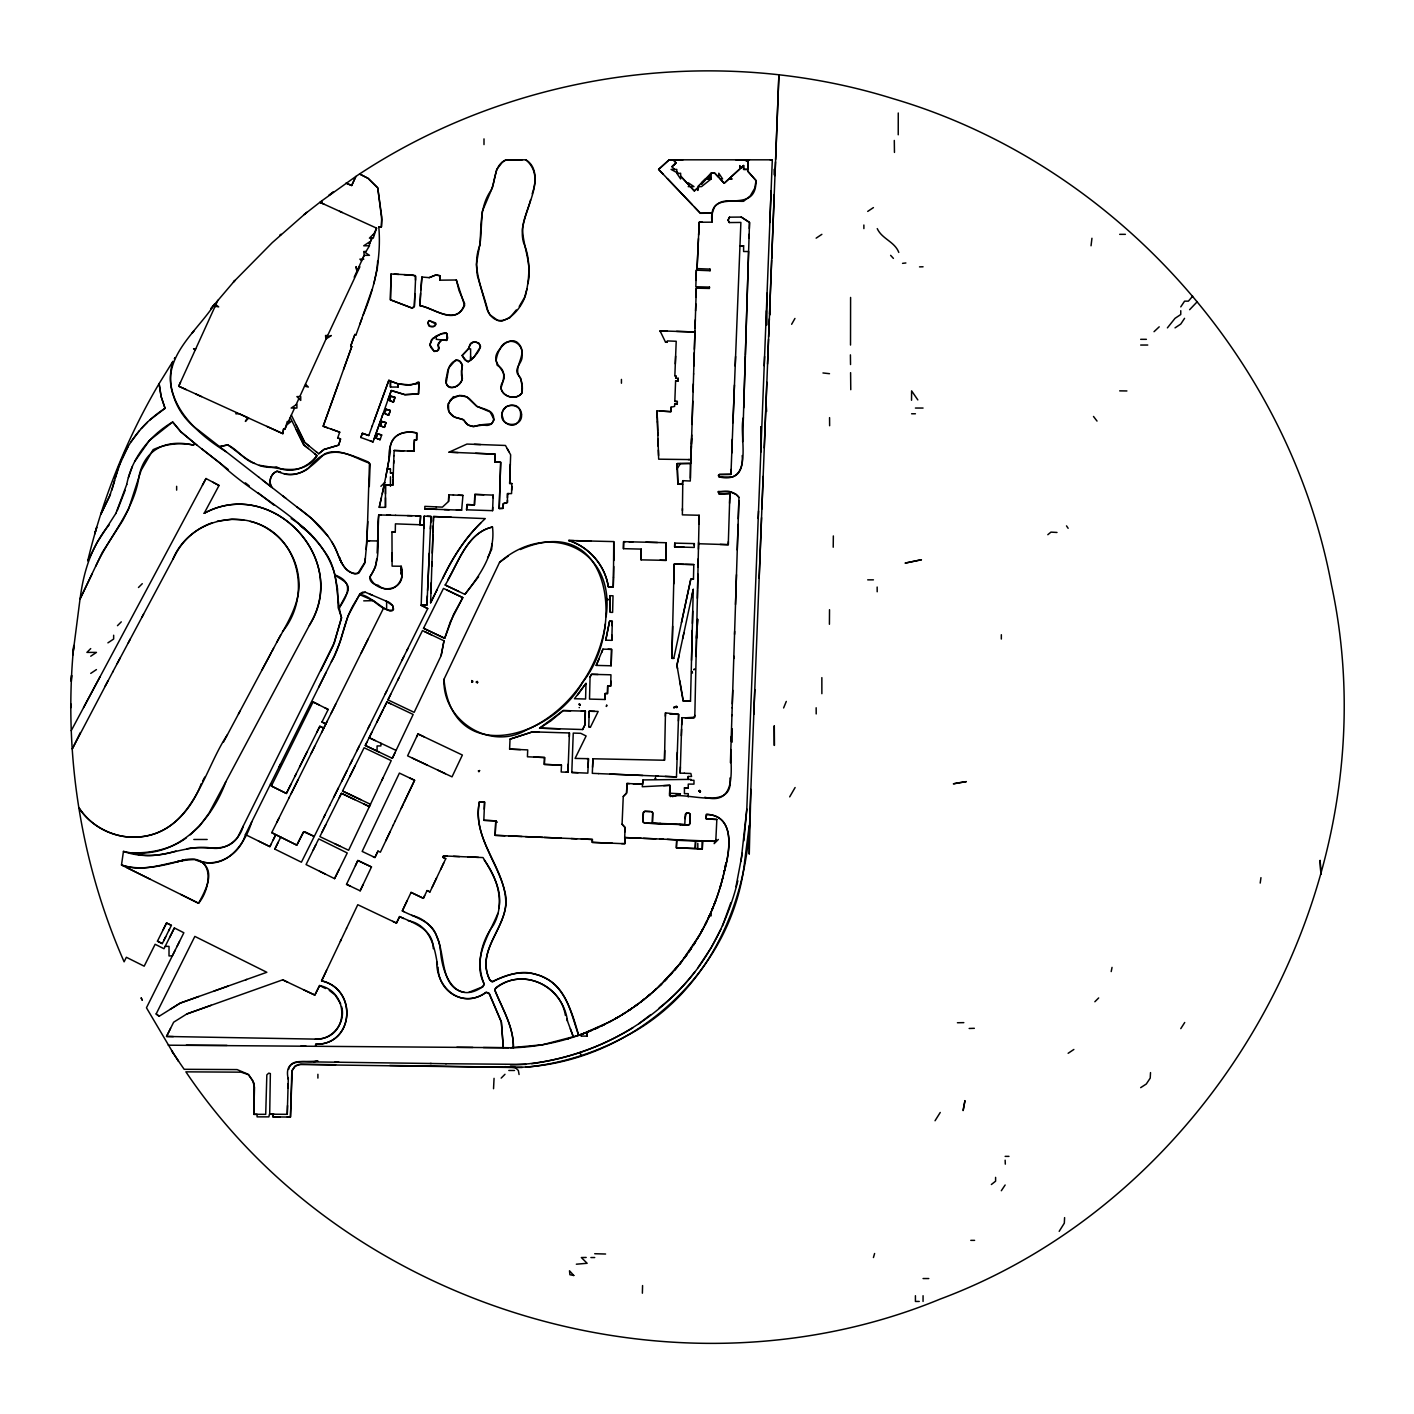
<?xml version="1.0" encoding="UTF-8"?>
<svg xmlns="http://www.w3.org/2000/svg" width="1414" height="1414" viewBox="0 0 1414 1414"><rect width="100%" height="100%" fill="white"/><g stroke="black" fill="none" stroke-linecap="round" stroke-linejoin="round"><path stroke-width="1.5" d="M377.078 751.081L377.078 745.938L380.896 745.938L380.896 743.234M384.661 482.669L379.235 507.343L385.474 507.343L385.474 485.055L392.862 485.143L393.074 479.293M372.076 426.409L388.868 380.26L390.458 381.091L390.441 387.047L398.076 387.047L398.076 383.919L388.815 380.348L383.088 396.15M453.328 494.988L462.944 495.413L461.653 510.154L424.836 508.952L424.836 506.371L436.29 506.866M470.615 356.505L470.615 360.093L468.193 361.754L464.64 359.722L462.095 355.462L468.458 348.834L470.809 343.425M587.075 1036.109L587.075 1032.202L587.075 1036.109L581.348 1036.109L581.348 1034.394L609.434 1021.933M608.002 599.748L606.535 598.511L607.702 599.748M688.247 776.48L688.247 779.414L688.247 776.48L691.57 776.48L690.863 773.493L684.199 773.264M821.87 693.691L821.852 677.624M390.441 387.047L390.458 381.161L397.864 383.848L406.596 385.032L417.307 383.795L417.395 382.257L418.951 382.328L418.509 393.905L404.952 394.683L391.36 390.405L387.843 400.303M699.665 790.479C699.029 790.532 700.23 793.289 700.46 791.292M698.64 234.936L699.241 222.245L711.949 222.175C707.424 182.706 756.472 219.082 755.995 180.497L747.935 171.43L747.935 159.817L749.42 159.817M1001.324 639.04L1001.342 634.727M675.892 706.523L676.74 707.672L676.192 706.417M401.169 570.302L401.169 568.198C408.045 592.095 376.407 595.276 369.991 577.106L375.435 566.961L376.725 558.777M685.224 717.817L694.787 717.234L697.562 589.638M898.226 134.79L898.261 112.996M214.804 307.015L214.822 303.851L218.675 306.891L215.158 306.219L178.712 386.216L186.206 389.628M645.845 542.216L665.959 542.729L666.188 560.368L641.09 559.856L641.249 549.109L623.433 548.667L623.609 541.668L625.253 541.703M691.605 438.587L690.81 463.421L677.165 463.598L677.836 484.242L682.75 484.295M691.853 672.057C692.1 671.562 692.206 671.756 691.906 672.463M829.417 624.281L829.523 609.699M911.535 400.268L911.606 390.865L917.827 399.915M367.887 728.758L427.735 608.586L421.178 605.28L424.023 524.894L395.425 523.852L395.284 531.858L391.961 532L392.102 566.148L401.187 566.236C406.331 580.889 391.961 596.991 377.998 585.166C372.589 584.724 366.809 579.068 371.67 574.119C382.363 556.674 375.806 534.209 378.74 514.943L390.671 515.226M511.797 486.31L511.568 493.592L507.502 493.61L507.396 502.5L503.243 503.578L503.048 508.386L499.213 508.545L500.697 462.272L494.759 461.954L495.059 454.106L449.033 452.18L466.938 444.067L505.47 445.463L510.648 454.831L509.659 483.464L511.868 483.553L511.674 490.128M579.581 704.967L579.051 703.978M607.949 599.607L606.924 598.758M641.09 559.856L641.231 549.109M728.369 541.65L728.334 544.69L720.133 544.425M850.592 297.435L850.521 345.051M472.488 680.806C470.915 682.485 473.937 682.909 471.693 680.523M507.432 500.203L507.396 502.5L503.419 503.667L502.977 508.351L499.195 508.492L500.697 462.343L494.794 461.954L495.094 454.088L475.599 453.293M579.404 707.583L579.139 707.583M833.217 547.236L833.341 535.941M691.711 434.982L690.279 481.025L682.803 480.672L682.361 514.855L699.17 515.262L697.579 588.701M682.414 510.613L682.432 508.58M70.753 706.753L70.788 703.907L70.735 707.813M401.187 566.236L401.081 574.208L401.152 572.069M507.449 497.763L507.52 493.61L508.81 493.592M607.773 599.342L606.253 598.811L607.932 599.483M439.825 280.184L439.895 275.712L435.865 274.952L429.202 277.639L421.902 277.038L419.887 305.636C434.098 307.669 454.689 326.758 464.64 305.53L456.351 279.99L439.825 280.184L439.895 275.712L435.848 274.988L429.167 277.657M606.482 706.47L606.836 705.445M674.125 707.513L674.284 706.982M423.9 528.429L424.094 518.797M592.572 767.236L592.926 758.77L664.492 760.237L664.704 750.481M665.393 716.226L665.464 712.886L678.614 714.353L678.402 720.981M664.492 760.237L665.464 712.886M696.66 631.263L696.112 656.467M698.445 549.233L698.604 542.128M698.993 524.311L699.17 515.262M610.795 680.965L610.689 686.108L607.684 686.02L607.49 693.567L605.157 693.532L605.015 699.488L589.514 699.099L590.062 676.899L591.547 674.319L610.954 674.796L610.671 686.09L607.684 686.02L607.49 693.567L605.157 693.514L605.015 699.488M623.45 548.667L623.627 541.668L657.51 542.499M682.803 480.672L682.078 484.313L677.872 484.101L677.165 463.598L690.315 463.438L690.368 478.179M685.383 564.345L693.797 564.575L693.461 579.21L690.81 579.139L673.789 658.358L671.88 658.341L672.657 626.278M694.628 669.547C693.974 669.069 695.211 668.345 693.691 669.812M697.385 598.316L697.897 574.119M698.056 567.138L698.233 558.795M398.642 274.404L391.042 274.016L390.423 299.803L411.704 307.987L414.337 306.538L415.681 276.349L412.835 275.023L394.188 274.139M589.019 717.198L589.161 711.224L594.711 711.348M612.191 625.677L612.297 621.312L609.522 621.241L605.775 640.188L611.82 640.348L611.944 635.222M613.747 566.519L613.252 586.881L608.303 586.757C605.192 565.476 589.143 546.953 568.675 540.484L573.713 540.608M613.906 560.527L613.729 541.597L568.675 540.484C589.161 546.935 605.139 565.494 608.303 586.757L613.252 586.881L613.482 577.195M665.994 542.729L666.188 560.386L659.896 560.244M673.718 583.947L674.213 564.08L693.797 564.575M691.517 660.356L692.736 611.113M694.274 545.451L694.327 543.595L674.761 543.117L674.637 546.918L684.058 547.165M700.089 792.176C699.17 789.454 699.029 792.971 700.496 791.398M698.94 791.151C700.831 790.779 698.799 792.582 699.577 790.373M391.042 273.998L390.423 299.803L412.535 308.199L414.355 306.502L414.885 293.617M585.979 683.386L585.59 699.011L574.473 698.728L585.979 683.386L577.637 694.91M588.79 726.619L589.178 711.224L598.175 711.436L590.363 727.326L588.79 726.619L590.363 727.326M611.166 665.782L611.608 649.344L602.93 649.15L596.195 665.411L611.166 665.782L611.59 649.38L608.02 649.273M611.82 640.348L612.297 621.312L609.575 621.241L605.722 640.188M613.482 577.212L613.729 541.597M674.001 572.794L674.213 564.115L684.182 564.327M674.001 572.529L671.88 658.341L673.789 658.358M674.743 543.117L674.637 546.935L694.221 547.43L694.327 543.595M679.144 655.053L676.935 665.287L683.121 701.044L690.492 701.22L692.259 630.344M692.418 623.45L693.267 589.355L691.658 596.849M610.282 612.333L609.77 595.701L613.022 595.789L612.616 612.403L610.282 612.333L609.77 595.701M642.38 1293.209L642.575 1285.556M363.292 314.809C374.957 286.883 381.409 257.348 378.793 226.788L381.444 226.859L381.692 216.607L377.768 188.009L368.082 178.341L359.58 173.957C514.767 71.937 715.502 43.251 892.853 98.609C1114.091 163.635 1289.391 358.573 1331.511 585.166C1394.08 876.821 1219.61 1194.724 940.239 1299.059C675.698 1408.132 345.9 1309.647 185.888 1071.847L241.069 1072.166L248.793 1074.764L254.131 1083.318L253.778 1114.373L257.048 1114.32L257.083 1116.866L268.872 1116.866L269.455 1114.197L287.254 1114.32L287.519 1105.536M288.014 1088.267L288.156 1083.743M287.254 1114.32L288.315 1078.157M430.687 522.915L430.987 516.446L424.165 516.163L423.917 524.877L420.046 524.735L420.612 515.933L415.663 515.81M698.109 246.16L697.067 268.589L709.969 269.12L710.058 270.728L696.342 270.162L695.829 286.742L709.475 287.113L709.298 288.438L696.307 288.173L696.024 297.382M693.62 374.038L694.274 352.634M694.84 715.396L693.903 718.118L681.919 717.693L681.689 724.905M732.293 703.889L732.752 690.315M746.857 307.085L745.355 355.126M288.279 1079.289C282.959 1056.877 304.929 1062.886 317.903 1060.924L313.501 1061.896M657.74 430.687L657.086 410.855L670.855 411.668L671.031 407.214L674.602 406.401L674.708 403.98L677.253 404.086L677.359 401.47L674.814 401.382L675.609 380.843L678.154 380.932L678.26 378.333L675.715 378.245L675.786 375.771L674.849 375.788L676.21 341.269L667.302 340.915L667.249 342.294L665.552 342.223L660.038 330.876L667.054 331.088M684.411 773.264L680.187 773.122L681.919 717.693M681.354 735.74L681.566 729.182M696.024 280.414L696.342 270.162M691.181 451.95L691.358 446.223M691.428 444.102L693.638 373.862M693.885 365.979L694.963 331.212M695.6 310.833L696.307 288.173M692.772 401.134L692.047 424.447M695.158 324.849L694.38 349.311M695.175 324.372L695.812 303.904M729.571 503.278L729.748 497.94M730.419 762.694L731.957 714.936M731.109 741.024L731.268 736.394M731.922 715.661L732.187 707.742M734.555 634.373L734.644 631.404M735.51 604.52L736.482 574.65M729.765 497.569L729.889 493.539L719.461 493.999L718.135 491.878L729.324 491.471L736.022 494.405L738.974 497.41L737.843 532.124M745.319 356.151L743.693 407.921M746.892 306.166L749.526 222.44L741.272 217.067L729.5 217.173L728.069 219.983L729.306 222.564L740.883 222.44L731.126 469.483L730.914 474.344L719.143 474.503L718.436 475.564L718.966 476.925L732.187 477.031C741.484 474.203 742.827 463.845 742.191 455.555M436.06 506.866L442.423 507.131L448.574 501.422L448.68 497.887M680.187 773.122L680.381 766.918M693.072 391.696L693.32 383.954M695.052 328.402L695.317 319.758M737.26 549.993L738.09 524.47L732.169 707.937M738.267 518.832L738.868 500.68M749.332 228.591L749.526 222.44L741.254 217.067M742.633 441.734L748.607 251.515L743.605 251.515L743.605 245.789L739.964 245.789L743.605 245.789M749.031 237.941L749.155 234.211M743.393 417.66C738.32 434.84 755.2 484.914 719.426 476.995L718.489 475.175L719.567 474.468L730.914 474.344L731.126 469.483M764.249 447.92L766.83 382.222M430.934 593.102L432.914 534.792M432.984 532.689L433.214 525.902M435.335 593.367L430.616 602.788L431.288 582.603M431.853 566.148L431.995 561.835M432.295 553.139L433.55 516.534L485.267 518.602C467.168 535.411 453.028 556.109 442.741 578.485M492.479 527.033C495.801 552.962 480.035 574.968 464.87 594.357L445.18 585.007C457.765 564.928 466.125 532.919 492.479 527.033C468.158 532.459 459.197 560.492 447.796 579.74M714.989 841.365L624.705 837.548L625.076 827.331L622.072 824.238L623.256 796.506L626.579 792.989L626.985 783.497L642.557 784.151L643.017 779.927L691.075 779.379L690.792 780.298L693.974 780.298L693.974 784.116L688.247 784.116L688.247 787.934L684.429 787.934L684.429 793.661L688.247 793.661L688.247 796.93M665.181 776.41L676.475 776.887L678.632 714.335L669.865 714.123M729.924 778.018C734.308 812.343 685.967 791.08 670.395 796.559L669.9 785.318L642.274 786.732L643.034 779.927M730.844 749.579L730.738 752.354C731.144 771.567 735.952 805.733 704.808 797.266M733.778 658.588L733.848 656.167M774.996 175.619L778.902 74.96L775.614 159.482M377.626 261.077L377.361 268.253L373.879 283.79M433.373 521.306L433.55 516.534L451.278 517.241M471.728 682.078L472.417 680.876M477.084 681.46C477.031 682.326 477.967 683.775 477.19 681.46M493.097 497.799L493.186 495.112L474.839 494.423L474.662 499.036M474.644 499.619L474.45 504.851L466.956 504.568L466.567 509.818L492.585 510.666L493.186 495.112M491.878 544.001L491.701 549.251L487.6 557.823M569.312 736.659L569.435 732.965L532.601 731.833L510.03 739.115M675.715 378.245L675.804 375.824L674.849 375.788M677.076 759.318L677.324 752.336M382.293 493.839L387.33 469.13L390.441 469.13L390.441 472.948L393.304 472.948L392.862 485.143L385.474 485.055L385.474 493.928M393.658 463.385L393.958 455.573M393.145 477.172L393.764 460.664M393.94 455.785L394.135 450.483L403.803 450.872M510.313 464.199L509.659 483.464L511.886 483.535M569.435 732.965L567.986 772.238L566.024 772.185M571.804 772.468L573.253 733.088L580.765 733.318L586.121 735.987L575.091 758.417L588.454 758.682L587.835 773.14L571.804 772.468L578.079 772.733M731.78 453.01L732.293 439.259M761.545 517.648L759.159 578.291M763.136 476.412L761.881 508.969M369.284 486.575L370.132 464.146L368.188 461.918C342.736 451.384 326.758 444.544 308.34 468.405C299.344 475.298 286.954 476.182 277.073 471.233C270.869 473.549 268.2 481.432 271.559 487.105L262.668 480.194M448.538 501.44L448.804 494.812L453.487 495.006M568.304 763.984L567.968 772.256L561.181 772.009L561.464 765.133L544.302 764.391L544.584 757.515L527.44 756.79L527.705 749.897L509.606 749.137L510.03 739.168L532.601 731.833L538.822 732.01M606.093 616.751C616.044 548.703 548.738 519.221 499.566 562.33L443.996 679.268C451.844 768.633 552.291 737.684 582.798 682.008C625.677 629 611.643 509.959 520.264 549.533M624.917 831.856L625.094 827.738L622.072 824.221M671.031 407.214L670.855 411.668L659.578 410.997M675.309 363.875L675.627 356.169M678.26 378.333L678.154 380.932L675.609 380.843M735.192 366.049L735.58 356.505M764.232 365.802L764.585 356.505M771.107 190.678L769.852 222.458M770.135 159.817L772.309 159.817L746.786 809.48L741.007 861.409M766.388 310.797L766.565 325.22L767.077 293.105M768.544 339.325L749.986 811.671C749.155 901.354 708.078 993.759 625.571 1036.391C594.463 1053.342 561.146 1063.593 525.849 1067.27M768.65 336.656L769.357 318.839M769.552 313.89L771.655 260.176M774.236 194.531L767.537 364.034M775.508 161.868L771.708 258.797M367.799 521.536L366.173 549.445M424.094 518.903L424.2 516.163M448.698 497.622L448.804 494.794M588.083 767.272L588.454 758.682L587.075 758.664M660.78 823.461L652.384 823.107L652.791 812.838L651.536 811.618L644.819 811.336L643.282 812.679L642.893 821.834L644.696 823.107M732.947 422.715L734.449 385.015M758.222 518.443L758.523 511.055M492.585 510.666L492.726 507.308M497.286 822.241L495.784 820.862L483.818 820.314L484.578 802.127L479.381 801.879C472.612 836.699 499.372 863.247 505.558 894.921C510.719 925.693 474.344 948.794 489.845 979.973L491.772 981.652C505.47 976.102 520.529 969.032 535.818 974.423C563.479 980.963 571.91 1011.646 578.644 1035.313L542.587 1044.752L510.525 1047.739M483.818 820.314L495.784 820.862L495.183 835.338L504.992 835.762M592.926 758.77L592.307 773.334L598.635 773.599M652.384 823.107L652.649 812.767A1.98 1.98 0 0 0 652.367 812.29L651.182 811.601M716.014 839.545L714.158 843.628L718.347 839.456M698.834 936.351C710.164 916.997 718.4 895.928 723.703 874.152C728.935 854.427 737.472 815.224 706.152 814.446L706.081 818.9L716.845 819.466L715.767 841.365L702.935 840.87L702.298 848.877L697.862 848.754L695.494 848.453L695.829 841.118L701.998 840.694L702.298 848.895L676.369 847.834L676.74 839.951L667.32 839.333M753.768 714.37L754.793 689.608M484.295 809.197L484.595 802.091L479.434 801.879C471.357 839.898 505.876 867.524 505.823 903.581C504.321 930.218 475.935 951.816 489.792 979.937L492.585 981.899C508.386 972.708 528.341 968.926 545.079 977.993C567.297 988.58 571.15 1014.704 578.697 1035.419C609.646 1024.355 638.315 1006.856 661.77 983.791L658.641 986.778M711.949 222.175L712.338 213.196L714.176 207.487C720.857 197.642 733.725 201.725 743.552 201.301L750.268 195.892L754.723 188.256L756.066 180.585L747.918 171.359M427.594 590.433L429.29 553.157M430.422 529.013L430.563 525.672M698.463 238.577L697.067 268.589M427.346 595.895L426.922 605.068L421.178 605.28L427.735 608.586M495.784 820.845L495.112 835.338L542.605 837.353M676.634 706.54L676.705 706.346M698.127 245.859L699.241 222.245L702.387 222.21M685.048 818.6L686.179 813.368A1.856 1.856 0 0 1 686.727 813.156L689.131 813.315A1.909 1.909 0 0 1 690.226 814.535L689.873 823.584A2.033 2.033 0 0 1 689.625 824.097L688.812 824.769M750.887 789.383L749.261 854.144L749.208 825.564L744.754 860.472C732.859 976.402 623.821 1069.55 508.033 1067.411L298.478 1064.495L295.791 1065.696L292.238 1070.133L290.436 1116.866L287.289 1116.866M493.539 1088.709L494.052 1078.352M1064.601 1217.613L1064.318 1223.181L1059.174 1231.347M1150.519 1072.59L1150.218 1078.104L1146.294 1084.008L1140.674 1087.649M699.082 791.151C699.718 790.603 700.46 792.388 698.905 790.744M607.083 599.518L606.588 598.564L606.518 599.518M655.124 779.008L655.389 778.672M696.519 638.562L697.703 619.155L696.536 637.361M420.046 524.735L420.612 515.933L395.407 515.332M472.205 682.273L472.241 681.177L472.4 682.184M692.524 672.94L691.605 671.137L691.976 672.675M377.131 553.086L378.74 514.961L380.896 515.014M746.822 809.038L743.888 840.853M466.585 509.8L466.956 504.568L474.45 504.851L474.839 494.423L483.924 494.759M676.493 707.407L675.998 706.381M420.506 293.387L419.887 305.618C434.027 308.446 457.588 326.775 464.676 303.674L459.002 290.506L456.351 279.99M606.818 599.554L606.535 598.511M420.806 289.817L421.885 277.02M72.945 654.876L73.775 645.491C63.33 752.92 80.598 862.982 124.114 961.803L126.359 957.278L144.175 966.186L155.133 944.287L163.989 948.723L174.382 927.938L183.855 932.763L176.927 946.655M478.321 770.842L478.78 771.673L479.54 770.506M606.306 706.258L606.659 705.02M73.174 652.19L80.015 599.129L92.016 574.119M476.96 682.609L477.172 681.689M580.306 705.144L580.129 704.437M677.112 707L676.175 706.682L677.112 706.823M479.099 771.584L479.593 770.577M365.36 558.283L364.741 563.267L358.926 573.006L354.843 573.96C339.448 569.86 339.625 552.574 331.565 541.686M527.846 283.79C532.495 264.966 523.18 247.256 522.473 228.909C524.541 206.833 547.253 178.005 525.884 159.817L506.247 159.8L502.394 162.168L496.703 169.433L492.549 187.196L482.28 211.411L480.46 240.592L476.341 264.506L477.366 275.571L487.282 309.931L489.898 314.792L498.082 320.625L502.111 321.013L509.871 317.708L516.322 309.931M1260.21 883.078L1260.952 877.652M498.824 908.53C502.712 889.671 492.196 872.968 483.005 857.573L467.734 856.937M176.008 851.051C159.022 856.495 140.393 857.432 123.442 851.422L121.498 864.979L150.22 879.261M709.28 288.438L709.475 287.113M390.706 694.362L387.949 699.877L414.161 712.338L441.133 655.619L443.996 640.807L424.695 631.634M441.133 655.619L443.996 640.807M605.439 623.857C598.617 669.317 568.605 711.737 525.99 730.172C489.863 751.011 442.087 720.398 443.996 679.268M735.969 886.719L742.385 852.96M388.85 460.469L387.312 469.13L390.441 469.13M389.009 459.603C388.161 439.401 396.804 429.096 416.723 432.931L416.635 439.966L414.408 439.878L413.895 451.26L407.639 451.031M390.405 451.649C388.355 435.636 403.679 429.785 416.723 432.931L416.635 439.948L414.408 439.878L413.895 451.278L394.135 450.483M390.229 452.692L385.704 477.366M655.76 778.69L655.513 777.806M348.003 590.946C350.265 582.197 340.085 579.422 334.941 574.968L337.504 588.701L338.176 607.596L341.481 617.388L334.499 642.309L237.446 837.742C225.073 854.586 204.146 844.688 187.09 848.771M1111.192 971.577L1112.04 967.388M675.008 707.424L673.718 707.725L674.832 707.035M681.442 622.761L690.792 579.174L693.461 579.104M682.626 638.81L683.881 633.012M693.267 589.355L676.935 665.305L677.553 668.698M381.373 497.887L379.235 507.343M526.945 288.916L524.594 297.329L519.238 306.449M722.607 878.359L721.547 882.248M674.513 707.265L673.647 707.548M1091.944 238.259L1091.042 245.789M114.569 480.583L109.514 496.597L100.765 514.413L110.522 493.946M126.73 484.507C131.749 458.03 149.654 435.477 172.685 422.008L180.939 431.906L196.9 445.074M115.153 478.232L121.215 460.08M428.018 322.692L428.159 322.198A3.376 3.358 0 0 1 428.619 321.349M532.177 193.771C536.224 182.689 537.532 166.746 525.831 159.817M477.472 682.237L477.773 682.131M126.765 484.383L115.842 513.441M580.182 705.179L579.528 704.26L580.288 704.773M321.155 202.874L321.72 200.876L355.868 176.467L351.662 185.517L346.2 183.166L351.662 185.517L355.921 176.397L359.545 173.975L368.1 178.341L377.732 187.779L381.833 219.683L381.373 226.876L378.793 226.788M873.428 1257.541L874.612 1253.493M530.55 199.94C526.998 214.097 519.079 228.149 523.71 243.102C530.48 258.568 529.667 276.172 526.22 292.345C523.321 308.287 500.644 334.393 488.06 311.663C483.058 289.87 470.809 268.041 479.859 245.382C481.467 226.647 479.487 206.691 491.029 190.395C495.89 180.25 493.61 165.332 505.965 159.835L522.173 159.817M477.437 682.679L476.889 682.432M720.68 885.429L720.133 887.197L720.557 885.871M288.597 1069.391C291.054 1058.043 305.053 1062.586 313.113 1061.896L431.394 1063.505M497.869 913.373C488.572 935.803 471.64 959.116 484.295 984.374L482.969 986.619C455.485 1005.619 442.388 975.342 440.567 951.375M111.865 490.128L118.44 467.15L128.303 446.17M128.427 477.614L132.315 466.62M125.139 490.322L117.203 510.701M372.041 289.552L359.916 324.053M737.861 880.816C725.718 929.864 699.577 976.809 659.171 1007.935M730.791 902.839L722.466 925.958M380.119 439.701L381.692 434.999L377.573 433.833L376 438.146L380.119 439.701L377.078 438.552M381.108 419.216L373.049 441.91L360.853 437.509L362.355 433.25L368.754 435.53L372.359 425.667M331.07 404.227L335.878 390.847M360.853 437.509L362.355 433.267L368.771 435.53M382.947 414.037L374.197 438.693M381.621 417.766L391.218 390.653L404.828 394.665L418.509 393.923L418.951 382.363L410.891 384.962L398.076 383.919L398.076 387.047M329.833 407.692L331.088 404.174M336.108 390.193L351.768 346.571L350.69 346.147L353.341 338.741L354.896 334.482L355.975 334.888L362.055 318.185M329.48 408.646L323.187 426.233L339.731 432.189L337.663 437.933L340.544 439.012L338.671 445.11L323.983 449.475L318.68 453.77L316.436 451.95M338.653 383.088L323.17 426.215L327.465 427.77M343.549 369.478L351.768 346.589L350.672 346.165L354.879 334.499L355.975 334.906M376 438.146L377.556 433.833L381.692 434.999M601.728 652.473L602.93 649.15M382.929 396.592L373.72 421.849M386.199 409.3L384.626 413.63L388.744 415.186L390.317 410.484L386.199 409.3L390.317 410.484L388.744 415.186L386.252 414.249M715.873 900.099L714.264 904.306L715.661 900.683M477.313 682.29L476.041 682.061M712.037 909.821L713.098 907.311L712.037 909.821L712.709 908.195M783.603 707.954L786.29 701.415M180.479 382.293L178.73 386.216L282.871 433.674L283.542 429.043L284.992 429.043L287.36 421.407L287.926 422.592L294.572 408.045L296.922 408.045L296.905 404.227L291.178 408.045L294.572 408.045M655.336 778.831L655.354 778.018M361.63 260.883L359.898 259.151L362.426 259.151L364.282 255.05L363.716 251.515L365.908 251.515M215.865 304.682L217.862 300.281M296.039 404.811L298.884 398.571L296.905 396.592L300.74 396.574L300.722 400.409L298.884 398.571M299.786 396.592L326.033 338.989L331.265 335.507L326.74 337.451L359.898 266.769L358.944 266.769M368.524 245.789L363.716 245.789L369.443 241.971L369.443 245.789L365.395 252.629L369.461 255.333L364.176 255.333L357.017 270.993L356.045 266.592L356.894 271.294L354.189 277.215M376.566 228.131L373.261 238.153L369.443 238.135L373.261 234.335L373.261 235.378L376.566 228.131L319.882 202.29L324.071 204.217M347.667 592.042L338.582 608.851C347.773 595.223 354.507 582.268 334.994 574.985C328.295 551.266 311.769 531.717 291.196 518.567M596.195 665.411L599.023 659.242M122.558 457.093C131.679 437.226 146.649 420.117 165.049 408.328L161.09 396.45L159.11 383.618L172.897 361.312C160.931 401.063 195.486 432.967 226.152 451.738M95.799 566.166C109.514 535.959 134.03 510.79 138.943 476.73C144.316 449.175 166.569 438.817 193.029 445.057L195.026 443.625L228.255 469.554M339.325 797.549L341.446 793.307L369.372 806.599L370.468 804.301L342.559 791.027L364.105 747.741L391.218 760.626L348.622 850.274L319.864 836.611L325.75 824.786M366.792 742.421L365.272 745.478L392.332 758.328L394.842 753.026M406.985 901.036L402.336 910.863L403.962 911.641M432.03 887.585L445.746 858.705L442.882 857.326L443.554 855.912L447.178 856.071M440.62 869.504L443.696 863.035M392.314 758.328L413.171 714.459L386.923 701.98L369.16 737.684L375.364 740.618M346.518 884.333L357.848 860.49L371.475 866.959L360.146 890.82L346.518 884.333L350.566 886.26M355.427 865.58L357.848 860.49L371.475 866.959M393.286 825.069L380.366 852.218L377.98 851.087L374.922 857.503L362.161 851.422L399.402 773.087L414.585 780.298L411.12 787.58M377.98 851.087L374.922 857.503L373.084 856.619M360.146 890.82L363.204 884.386M385.792 840.8L390.246 831.467M393.163 825.316L395.231 820.951M401.169 808.49L410.838 788.146M395.054 821.357L403.467 803.665M404.298 801.897L408.84 792.335M409.176 791.646L414.585 780.298L409.883 778.053M326.546 970.411L321.597 980.856C358.467 989.252 353.694 1044.911 315.711 1044.31L315.658 1046.113L315.675 1044.221C354.525 1045.017 357.53 988.987 321.597 980.856L341.216 939.568M340.35 941.371L346.571 928.291M346.483 928.468L357.777 904.713L396.468 923.095L399.561 916.59L403.609 918.517M436.572 878.006L429.944 891.951L427.081 890.573L423.369 898.314L411.085 892.411L402.318 910.863C414.779 917.545 433.108 921.345 436.944 937.376C445.445 954.291 439.825 988.05 464.375 992.31M424.66 895.645L423.387 898.332L411.085 892.411M381.921 780.192L382.982 777.983M416.564 736.959L417.996 733.937L462.378 755.041L452.02 776.852L407.586 755.836L417.996 733.937L424.447 737.012M720.804 929.44L711.383 947.327L697.827 967.954M582.621 729.536L585.007 724.675L585.343 711.136L563.214 710.57L539.565 728.157L582.621 729.536L585.025 724.657L585.343 711.118L581.348 711.03M329.692 805.467L301.412 862.204L274.829 849.089L278.204 842.249M320.748 670.819L333.262 645.491L341.587 617.918C335.189 596.408 339.501 571.963 325.238 552.503C299.149 514.13 253.124 494.988 220.301 463.315L201.654 448.786M386.234 601.109L392.615 605.652L393.499 609.204L392.049 610.866L390.017 611.113L383.636 607.949L373.473 600.667L359.598 594.605C371.882 594.941 381.356 612.722 392.951 610A3.058 3.04 0 0 0 393.428 609.169L392.809 605.97A11.559 11.524 -49.3 0 0 391.837 604.679L390.458 603.336A11.63 11.63 0 0 0 389.027 602.346L365.378 592.236L362.62 592.148L359.898 594.092L347.968 616.027L340.226 641.603L334.252 656.008L245.417 834.56C239.514 855.664 215.299 869.38 194.885 859.588C170.405 859.765 146.331 874.117 121.498 864.979C142.531 872.067 168.178 864.184 186.188 859.518C214.963 854.798 211.322 887.939 198.579 903.281L180.674 894.39M299.574 766.954L319.864 726.248L323.735 728.175L321.614 732.452M274.829 849.089L280.714 837.141L271.718 832.652L289.375 797.213M315.852 844.706L306.06 864.573L334.57 878.642L339.148 869.38M313.183 850.132L318.733 838.891L347.243 852.978L334.57 878.642M251.745 821.87C245.188 843.592 226.328 870.246 200.134 861.126C216.837 870.653 205.136 891.05 198.561 903.263L126.96 867.701M279.159 766.742L280.555 763.931M318.68 687.275L326.139 672.269M290.948 784.275L286.388 793.466L271.4 786.007L272.301 784.116L270.516 784.116L272.301 784.116M273.167 839.987L275.783 834.684L269.862 846.633L258.426 840.994M299.521 839.686L296.799 845.148L271.718 832.634M323.7 817.504L325.114 814.658M369.779 724.975L329.533 805.768M406.578 651.094L407.904 648.425M435.812 592.395L437.05 589.903M376.813 722.289L383 709.846M397.758 680.187L398.978 677.73M163.229 929.617L166.552 922.953L171.394 925.392L168.584 930.995M175.159 950.208L146.455 1007.775L173.374 1053.324M179.49 941.494L172.314 955.917L169.008 955.935L169.026 946.39L165.155 946.373M331.371 661.752C342.648 643.176 343.142 620.269 355.161 602.117M159.181 1016.242L156.159 1013.962L194.849 936.404L266.822 972.284L245.736 979.796M312.423 703.271L313.095 701.927L318.892 704.808M306.944 752.177L286.37 793.466L271.364 785.99L313.077 701.927L328.189 709.492M316.718 732.523L319.847 726.266L323.735 728.175L383.636 607.949M321.968 722.006L325.874 723.915L321.968 721.988L328.207 709.457L324.884 707.795M294.695 776.763L296.003 774.147M170.511 1028.473L166.534 1036.462L173.339 1036.586M276.755 822.541L278.823 818.388M289.075 797.779L297.841 780.192M311.098 753.574L314.668 746.398M327.27 721.122L291.143 793.661M330.964 713.681L335.666 704.243M361.224 652.932L368.153 639.022M333.81 797.178L338.441 787.898M341.693 781.376L346.837 771.019M350.142 764.408L352.475 759.725M356.911 750.816L359.333 745.956M385.174 694.062L386.87 690.651M401.894 660.497L403.98 656.29M430.616 602.806C444.385 574.561 457.659 545.009 480.795 522.95M349.735 776.604L354.967 766.088M322.145 832.015L341.428 793.325L344.981 795.004M165.721 936.74L162.292 943.598L157.449 941.176L166.552 922.971L171.394 925.375M163.653 940.858L169.468 929.245M169.768 937.182L174.382 927.955M243.208 826.218C239.602 840.199 225.462 850.768 210.969 847.958C184.262 843.822 158.474 862.328 132.28 852.695C177.881 857.397 211.287 821.393 225.816 781.836M299.627 839.474L303.356 832.033L304.805 831.732L314.262 836.434L303.745 831.874L296.799 845.148L280.714 837.141M423.546 628.258L443.466 588.418L446.895 590.027L462.802 597.609L453.594 614.401L444.703 638.315L423.546 628.258L444.703 638.315L450.359 621.718L462.802 597.609L446.683 589.956M371.758 732.434L365.289 745.461L378.828 751.912M384.042 707.76L386.923 701.98L390.582 703.712M271.064 844.211L269.844 846.633L245.417 834.578M387.931 699.877L422.486 630.573L431.447 634.833M453.434 396.592L448.432 403.662L448.68 410.926A10.428 10.252 59.2 0 0 449.617 412.729L454.424 417.024L463.598 419.887M579.616 705.303L579.387 704.154M309.312 625.483C350.813 560.05 272.266 476.253 204.182 513.282L219.029 485.479L212.736 482.121M172.932 559.237C187.655 522.332 237.693 507.131 270.056 530.409C285.363 540.661 295.826 557.611 298.301 575.851C302.472 600.278 287.996 621.789 276.879 642.133M83.585 707.548L99.97 676.882M71.23 730.667L206.02 478.533L219.029 485.479M80.351 732.576L72.255 748.978L113.014 671.403M104.936 686.532L107.888 681M112.678 672.039L176.343 552.839C184.032 538.964 196.917 528.129 211.888 522.897M117.185 663.59L120.208 657.934M128.303 642.769L130.282 639.075M141.895 617.352L143.556 614.224M223.43 742.191L271.347 652.473M271.912 651.43L280.555 635.257M282.535 631.545C312.794 594.958 298.69 532.937 250.313 521.413M202.591 781.235L204.818 777.046M227.442 734.679C204.464 768.703 194.319 826.783 146.42 835.886C120.915 841.33 92.935 829.664 78.901 807.694C91.892 827.95 116.673 839.527 140.534 836.823C169.98 834.384 191.42 809.762 201.336 783.568M238.453 714.052L239.991 711.189M262.138 669.741L273.538 648.39M202.414 485.249L206.02 478.515M115.895 513.335L97.089 542.587L87.721 560.951C102.568 498.735 126.606 438.711 159.11 383.618L161.09 396.45L165.049 408.328L149.707 420.099M134.719 461.494L149.318 440.567L172.685 422.008L180.745 431.694L195.026 443.625L193.665 445.039C180.055 442.405 165.738 443.802 153.119 449.652L141.153 470.296L128.533 509.181L122.647 520.706L102.303 552.397L80.121 598.776C83.461 571.875 91.592 545.663 109.338 524.665M700.708 933.01L703.288 928.309L701.132 932.25M791.628 324.283L794.951 318.45M697.332 938.808L699.559 935.061L680.859 962.651L660.32 985.205M590.062 676.899L591.565 674.319L598.069 674.478M789.684 796.86L795.11 787.527M355.321 601.834L360.128 593.703L365.378 592.236M468.458 348.834L470.014 344.309L474.256 341.711L478.674 343.019L480.159 345.21A3.482 3.429 -77.5 0 1 480.371 346.112A3.553 3.5 -79.2 0 1 480.336 347.172L479.205 349.859A29.924 29.022 -57.3 0 1 477.649 352.528L474.521 356.505A30.878 30.542 -37.5 0 1 470.632 360.075L468.193 361.754L466.638 361.083L462.131 355.568L468.441 348.869L470.615 348.869L470.615 360.057L473.973 357.141L480.46 346.854L478.869 343.337L475.016 341.711A5.797 5.709 -53.3 0 0 473.849 341.817A5.462 5.444 -68.4 0 0 472.877 342.082L471.092 343.16M429.29 320.483L427.947 322.675L429.556 326.263L433.939 326.44L435.83 324.601A1.98 1.98 0 0 0 435.901 324.053L429.361 320.642L435.653 322.993L435.212 325.573A4.843 4.843 0 0 1 434.469 326.104L433.921 326.387A4.843 4.843 0 0 1 431.765 326.758L429.962 326.422A3.252 3.252 0 0 1 429.396 326.121L429.202 325.98A3.553 3.553 0 0 1 428.742 325.538L427.947 323.364A3.252 3.252 0 0 1 428.071 322.799M935.043 1120.754L940.239 1112.465M1180.778 1028.632L1184.72 1022.481M695.582 941.689L693.337 945.206L695.034 942.59M677.041 468.812L680.505 463.562M1180.761 306.873L1184.579 301.147L1188.396 301.147L1192.674 296.18M1184.579 318.327L1180.761 324.053L1175.034 327.871M1001.324 1190.729L1005.142 1185.003M623.256 796.506L626.561 793.236L626.985 783.497L629.354 783.603M464.906 594.375L478.604 576.682M131.095 441.769L139.509 430.616M472.47 682.061L472.541 681.071M472.205 680.753L471.781 681.813M694.893 971.771C651.041 1028.243 581.401 1063.081 510.436 1064.972M729.5 217.173L728.086 220.248L729.324 222.564M233.451 282.058L234.936 280.396L210.969 308.606L214.787 303.886C196.953 331.742 159.747 358.308 173.409 395.655C177.528 409.512 186.524 421.69 198.278 430.015L258.815 477.19M449.846 400.904C453.788 395.407 461.971 393.852 467.663 397.458A12.231 11.224 53.2 0 1 469.713 398.995L476.925 406.384L485.515 409.335A12.143 11.595 26.9 0 1 487.812 410.325C497.268 413.736 494.812 427.841 484.101 425.048C476.872 425.331 468.317 429.414 464.146 420.312M669.989 975.306L672.463 972.602L669.971 975.324M141.365 428.477L147.374 422.291M233.717 281.74L272.266 242.642L306.325 212.736M1189.616 309.701L1197.358 301.606M318.68 453.77L323.947 449.493L338.635 445.163L340.527 438.976L337.663 437.933M236.863 412.711L235.82 413.772L239.249 413.772L247.556 417.59L245.364 421.425L248.67 418.102M138.466 587.499L142.284 583.682M90.726 648.584L86.908 652.402L96.452 652.402L90.726 656.22M117.468 625.677L121.286 621.86M380.896 486.31L384.679 482.545M1167.398 327.871L1175.034 318.327L1180.761 314.509L1180.761 310.691M501.175 1078.104L504.992 1074.286M1094.86 1001.748L1098.678 997.931M1154.036 331.689L1159.215 326.828M747.935 159.817L747.935 169.415L743.605 169.415L743.587 165.526L729.288 178.606L732.152 178.959L728.882 178.977L724.198 183.272L714.512 172.915L711.154 173.25L711.154 178.959L701.591 186.577L698.799 186.648L697.791 190.413L697.827 186.542L711.154 173.25L714.512 172.915L718.789 177.422L718.789 173.233L722.607 178.959L720.203 178.959L724.198 183.272L739.787 168.955L739.787 165.597L741.024 167.824L743.446 165.597M674.496 169.415L671.933 166.658L676.069 162.875L673.364 159.835L682.962 159.817M673.099 165.597L674.655 164.165M671.933 166.658L676.069 162.893L673.241 159.87L669.176 159.817L658.606 169.397L663.007 174.028M741.024 167.824L743.587 165.526L743.605 169.415L747.935 169.415M190.271 834.843L199.604 826.023L209.078 813.068L313.007 618.554C345.546 553.228 269.031 477.755 204.146 513.335M307.032 212.188L304.134 214.575L321.72 200.876L321.773 203.174M1047.809 534.704L1050.956 532.124L1057 532.459M650.776 1014.598L638.845 1023.718M991.355 1184.508L995.597 1181.185L995.597 1177.367M499.549 562.348L508.315 555.985M107.906 642.857L113.65 639.04L113.65 635.222M90.726 673.4L96.452 669.582M816.143 238.153L821.87 234.335M867.701 211.411L873.428 207.593M1068.136 1053.289L1073.862 1049.471M186.348 837.813C171.006 849.337 150.626 853.296 132.474 852.836L142.125 855.205L123.442 851.387M625.341 1012.671L621.948 1014.792M170.122 1009.402L180.144 1003.145L246.778 979.425M287.714 982.217L282.676 979.831L186.825 1013.962L173.639 1022.216L166.534 1036.462L316.312 1039.131C349.081 1038.866 350.407 991.939 319.599 985.54L314.827 995.085L282.694 979.831M633.03 1027.66C601.763 1046.784 567.845 1058.538 531.717 1063.717M669.564 793.219L680.258 793.784A22.553 22.465 -53.9 0 1 677.43 795.128L676.687 795.41A22.553 22.518 -26.3 0 1 672.887 796.4L669.476 795.481L669.9 785.318L663.643 785.636M436.254 336.108L431.358 340.067L429.98 345.193A4.507 4.507 0 0 0 430.528 346.66C432.401 350.106 436.555 354.543 439.259 348.091L437.827 345.175L440.532 340.774A6.893 6.84 -64.6 0 1 441.981 339.961L442.193 339.89A4.207 4.118 -75 0 1 443.006 339.89L446.842 340.102L446.948 333.775A2.298 2.245 86.8 0 0 446.453 333.262L441.769 333.686A31.532 31.479 6.2 0 0 438.022 335.189L436.254 336.108L436.254 339.325L441.981 339.961M613.004 1020.024C669.211 989.34 710.853 933.647 724.339 871.059C729.871 852.041 735.916 815.666 706.841 814.323L705.816 818.087L706.841 819.024L716.863 819.466M680.434 793.678L672.463 796.595M198.985 996.446L180.091 1003.162L159.181 1016.242L156.159 1013.962M214.044 991.073L228.167 986.053M186.825 1013.962L211.181 1005.283M468.847 992.31L482.563 986.866L484.207 984.02C475.846 964.383 480.954 941.848 493.415 925.198C505.311 903.935 497.94 878.624 484.313 860.189M217.19 521.271L231.825 519.256L243.703 519.999M576.346 1264.204L587.128 1263.285L581.348 1257.541L586.191 1257.453M362.338 259.363L363.805 259.133L362.426 259.151M902.539 263.358L905.879 262.969M525.99 1064.406L445.799 1063.735M315.357 1039.113C332.149 1040.297 346.183 1022.693 341.587 1006.591M391.961 532.018L395.284 531.858M373.473 600.667L363.716 600.862M421.178 605.28L426.922 605.068L430.987 516.446L427.275 516.287M969.156 1028.473L974.352 1028.314M919.524 266.875L923.059 266.786M621.612 843.61L624.9 843.557L625.112 837.583L641.108 838.237M957.419 1022.746L963.818 1022.64M688.247 459.603L690.916 459.585L658.677 459.179L658.376 450.059M743.605 159.817L747.953 161.479L746.15 160.1L735.828 159.817M1140.674 345.051L1147.744 345.034M678.013 173.233L671.067 169.415L676.793 169.415L676.793 173.233L680.611 178.959L680.647 176.114L689.396 185.552L688.247 186.595L693.974 186.595L688.247 182.777L688.158 184.227L680.7 176.202L680.611 173.233L678.313 173.569L676.776 171.907M1119.676 234.335L1125.403 234.335M327.624 335.507L325.538 335.507L325.892 339.325M1140.674 339.325L1146.401 339.325M915.424 408.045L923.059 408.045M911.606 413.772L915.424 413.772M288.474 421.407L291.178 421.407L286.936 424.801L284.992 429.043L283.542 429.043L282.871 433.674L266.875 426.392M867.701 579.846L873.428 579.846M684.429 787.934L688.247 787.934M193.824 839.474L207.186 839.474M709.421 915.83L711.154 915.83L711.154 911.889M168.231 1045.193L508.81 1047.739M504.992 1066.651L515.438 1067.552M508.81 1070.469L514.537 1070.469M280.149 1116.866L272.902 1116.866L272.973 1114.32L273.043 1116.866L290.506 1117.078L291.814 1071.352L294.678 1066.333L300.846 1064.141L335.613 1064.707M1005.142 1156.369L1008.96 1156.369M970.782 1240.361L974.6 1240.361M594.711 1253.723L605.581 1254.024M590.893 1257.541L594.711 1257.541M923.059 1278.539L928.786 1278.539M919.241 1301.446L915.424 1301.446L915.424 1295.719M772.309 159.817L669.193 159.817L658.606 169.397L692.365 204.853M390.441 472.948L393.304 472.965M186.312 1045.211L226.982 1045.388M274.016 1114.32L269.703 1114.303L270.357 1073.58L268.766 1073.12L266.839 1074.887L265.708 1114.32L253.795 1114.32L254.502 1087.366L252.682 1080.437L247.927 1074.163L237.092 1069.585L184.156 1069.302L178.076 1060.482M389.787 1065.431L522.208 1067.482M456.863 1047.297L472.859 1047.421M483.394 1047.527L513.335 1047.774C513.812 1027.253 502.606 1009.083 495.006 990.737L495.13 988.846C522.915 965.532 563.267 986.619 567.474 1021.032M369.514 540.855L366.986 540.837L364.971 562.118L357.795 573.501C342.064 574.278 339.82 555.879 333.81 545.539C325.308 529.525 311.451 517.418 296.975 506.954M301.058 1045.989L305.866 1046.042M1119.676 390.865L1126.905 390.953M377.998 540.961L366.986 540.837L369.461 463.138C355.692 458.578 339.077 446.753 324.389 454.053C313.431 464.34 300.988 478.02 284.179 473.937M430.156 1063.487L446.152 1063.735M334.764 1062.179L338.9 1062.25M576.594 540.696L590.893 541.032M386.641 515.138L395.726 515.35M407.391 515.615L412.022 515.721M570.637 710.765L563.214 710.57L550.947 720.84L539.671 728.157L560.015 728.811M629.106 541.792L632.942 541.898M690.492 701.22L683.333 701.026L680.735 686.179M676.546 331.389L694.875 331.972L660.02 330.858L660.479 331.795M444.243 509.588L449.157 509.747M698.569 543.736L728.263 544.673L729.889 493.539L718.807 493.893L718.365 491.453L720.504 491.524C727.132 490.799 734.838 491.383 738.974 497.41M424.836 508.952L436.961 509.34M456.404 509.977L461.653 510.154M674.814 401.382L677.359 401.47M474.344 444.332L480.601 444.562M674.708 403.98L677.253 404.086M680.417 824.609L688.742 824.945L689.926 823.602L690.297 814.57L689.29 813.28L686.373 813.138L685.242 814.393L684.8 824.468L659.719 823.425M508.899 835.904L522.031 836.487M458.189 495.2L462.944 495.395M534.068 757.073L544.584 757.515L544.302 764.408L561.464 765.133M598.529 773.599L642.822 775.473M655.955 776.021L676.475 776.887M650.069 811.548L645.208 811.336A1.909 1.909 0 0 0 644.537 811.442L644.095 811.654A1.856 1.856 0 0 0 643.476 812.325L642.91 821.198A1.98 1.98 0 0 0 643.017 821.799L644.342 823.036L661.823 823.832M646.251 823.16L688.282 824.91A2.033 2.033 0 0 0 688.742 824.822M643.476 838.343L655.796 838.856M544.266 837.424L561.217 838.131M571.097 838.555L576.859 838.802M525.46 836.628L592.289 839.456L592.325 842.373L624.847 843.751L624.705 837.459M665.552 342.206L667.249 342.294M449.069 452.18L458.065 452.568M509.606 749.137L520.423 749.597M610.07 774.077L658.182 776.109M633.172 783.763L642.557 784.151M679.073 824.556L680.611 824.627M659.931 839.032L663.431 839.174M453.487 856.336L459.55 856.601M478.48 857.379L443.554 855.912L442.882 857.326L445.746 858.705M581.348 838.997L592.431 839.456L592.254 842.391L612.315 843.221M195.733 348.869L193.577 348.745L195.114 350.195M404.104 274.67L415.327 275.571L415.522 280.166M822.966 372.96L829.505 373.685M280.608 471.993L276.985 471.233C270.64 473.655 267.9 482.192 272.16 487.618M304.54 386.163L308.358 387.047L305.459 384.148M259.257 465.33C279.3 467.698 302.896 477.243 317.019 455.608L303.55 444.597L290.259 417.483M370.397 440.956L373.049 441.91M331.23 429.131L339.731 432.189M369.443 593.968L372.218 595.153M254.608 463.438C243.756 460.027 237.693 449.511 227.619 444.88L219.612 446.63L227.813 444.915C242.271 455.061 256.641 470.42 276.384 466.85C290.842 474.697 307.333 468.034 317.001 455.626L314.562 453.629M339.572 211.269L342.294 212.524M195.786 393.993L201.477 396.592M392.756 921.345L396.486 923.077L399.579 916.59C414.108 923.095 433.25 929.316 433.303 948.706M369.16 737.684L396.079 750.41M412.393 758.116L427.311 765.168M437.969 770.206L445.392 773.723M445.18 585.007L458.896 591.529M345.069 795.039L354.702 799.635M363.645 803.877L369.372 806.599M334.959 843.787L340.438 846.385M408.063 920.638C429.626 924.685 434.628 946.054 437.421 964.648M303.639 989.782L314.827 995.085L319.599 985.54L325.538 988.51M342.542 791.027L360.676 799.652M411.739 915.335C428.283 919.454 439.241 933.54 440.302 950.367M427.081 890.573L429.944 891.951M319.476 871.183L325.397 874.117M157.449 941.158L162.292 943.598M329.232 990.383L335.1 994.961L340.668 1003.816M282.659 495.784L285.982 498.364M258.603 477.031L311.699 518.531L327.73 535.959M245.364 482.846L249.253 485.886M258.073 492.761L273.998 505.169M308.358 448.592L304.01 445.163L296.251 429.679M316.701 452.162L304.735 442.441L291.355 415.097M308.871 445.817L304.752 442.458L296.268 425.137M515.032 1067.446L518.355 1070.469L519.079 1074.516M667.39 178.606L700.425 213.284L712.338 213.196L700.425 213.284L694.362 206.957M890.608 255.333L893.418 258.409M1093.499 416.458L1097.017 421.072M1066.509 525.867L1068.136 528.306M877.246 228.608C881.929 238.984 894.691 241.6 898.791 252.417M507.219 448.609L508.969 451.791M566.784 1019.176L573.43 1037.098L570.355 1028.791M565.406 1015.464C560.527 984.144 521.748 968.272 496.385 987.343L494.759 989.712C502.076 1008.606 513.918 1026.847 513.388 1047.792C536.56 1046.908 559.573 1042.348 581.348 1034.359L581.348 1036.109M580.093 1052.493L581.207 1055.728M436.714 961.874C436.466 988.916 462.272 1009.808 486.116 992.31L489.438 993.795L501.298 1021.774L503.313 1047.65L501.387 1022.145L488.837 992.928L486.116 992.31C465.365 1007.705 438.216 993.088 438.093 967.194M679.745 680.664L680.611 685.437M766.105 403.361L766.635 411.386M709.969 269.12L710.058 270.728M1005.142 1160.187L1005.319 1164.146M657.757 431.818L657.881 435.194M658.023 439.224L658.252 446.435M657.28 417.466L657.068 410.82M657.422 421.779L658.553 455.52M657.316 417.59L657.439 422.097M850.768 389.698L850.592 372.66M894.302 140.446L894.461 152.429M850.415 354.861L850.539 364.547M697.791 843.292L697.862 848.754M392.085 560.969L392.049 553.086M829.558 417.625L829.629 425.738M877.157 587.04L877.193 591.777M774.147 169.362L774.183 174.806M816.161 707.76L816.196 713.929M863.866 225.02L863.883 228.608M770.117 299.839L770.135 314.774M385.474 497.763L385.474 507.343M923.059 1295.719L923.059 1301.446M732.152 728.758L732.152 742.12M621.435 379.412L621.435 383.229M483.995 138.872L483.995 144.599M390.441 476.765L390.441 486.31M386.623 601.286L386.623 609.452M317.903 1074.286L317.903 1078.104M176.644 486.31L176.644 490.128M428.654 321.491A3.252 3.252 0 0 1 429.379 320.801M774.271 725.948L774.359 745.39L774.271 725.948M446.948 375.558C441.309 390.777 459.744 390.812 462.343 378.333C459.214 372.448 465.966 363.575 458.313 360.376C451.296 359.58 447.195 369.408 446.948 375.558M71.319 679.268L71.283 681.301L71.584 675.326L71.319 679.268M521.996 355.338C523.251 362.338 514.342 367.057 517.559 373.985C522.084 378.899 522.95 386.482 522.031 392.774C515.703 402.566 496.703 394.683 501.882 383.229C511.532 368.913 486.116 364.936 500.026 348.798C506.265 335.843 523.64 340.915 521.996 355.338M496.173 360.376L497.233 365.325C507.113 370.415 503.419 380.242 500.98 388.055C502.553 397.246 516.004 400.462 521.801 393.198L522.261 386.976L520.635 378.157C510.348 367.499 531.01 353.253 516.693 341.958L514.06 340.845C503.419 340.35 497.251 350.99 496.173 360.376M501.864 414.461L503.72 420.842A10.11 10.092 0 0 0 505.152 422.433C521.731 435.176 528.217 399.844 508.209 405.871A8.749 8.095 -40.4 0 0 505.947 407.073L502.871 410.679L501.864 414.461M701.662 182.653L701.609 184.315L711.154 173.25L707.99 178.8L705.427 178.959L701.662 182.653M676.687 840.269L676.387 847.781L694.963 848.541L695.317 841.083L676.687 840.269M462.36 378.21C462.024 385.386 448.256 392.738 446.188 382.894L448.768 367.87L455.821 359.881L459.391 360.853L462.449 365.254L461.459 370.804L462.36 378.21M521.536 414.231C523.003 429.237 497.569 426.869 502.253 412.199C504.816 402.071 521.077 403.821 521.536 414.231M432.808 349.311L434.239 351.485L438.464 350.301L438.446 343.16L442.299 339.802L446.612 340.474L447.655 338.105L446.912 333.616L445.445 332.732L441.557 333.739L432.649 338.459L429.856 344.556L432.808 349.311M448.432 403.662C446.559 409.212 449.952 415.433 455.343 417.395L462.767 419.304L468.052 424.872L473.46 426.798L479.081 424.978L491.665 423.758L494.14 419.799L490.163 411.969L476.818 406.331L466.797 396.927L459.55 395.531L452.02 398.66A12.355 11.931 -45.4 0 0 450.271 400.409L448.485 403.662M725.983 862.894L725.223 866.694L725.983 862.894M964.048 1105.165L963.128 1110.591L964.984 1100.622L964.048 1105.165M724.463 870.458L723.862 873.074L724.463 870.458M95.233 532.071L94.738 533.962L96.682 527.404L95.233 532.071M393.993 400.409L393.445 402.071L389.327 400.48L390.865 396.185L395.001 397.352L393.445 402.053L389.327 400.48L390.9 396.167L395.019 397.352L393.993 400.392M385.987 422.645L384.431 427.346L380.331 425.791L381.886 421.46L386.004 422.645L384.431 427.364L380.366 425.791L381.868 421.46L385.987 422.645M710.075 914.416L708.167 918.499L710.075 914.416M372.006 238.153L369.443 243.756L372.006 238.153M706.806 921.415L704.791 925.41L706.806 921.415M174.435 358.82L175.195 357.724L174.435 358.82M691.393 948.175L688.865 951.852L691.393 948.175M193.046 331.883L192.233 333.068L193.877 330.805L193.046 331.883M686.974 954.521L684.376 958.038L686.974 954.521M682.343 960.707L679.781 963.941L682.343 960.707M677.5 966.734L674.814 969.898L677.5 966.734M667.214 978.276L664.35 981.21L667.214 978.276M280.962 234.388L279.954 235.36L280.962 234.388M656.131 989.111L652.932 991.956L656.131 989.111M710.04 176.573L707.442 178.959L711.154 178.959L710.04 176.573M697.791 187.815L694.345 190.961L690.332 186.595L694.345 190.961L697.791 187.815M650.299 994.254L647.064 996.941L650.299 994.254M644.36 999.132L641.019 1001.713L644.36 999.132M331.954 192.993L329.02 195.256L333.598 191.844L331.954 192.993M638.209 1003.834L634.815 1006.291L638.209 1003.834M631.899 1008.323L628.452 1010.656L631.899 1008.323M618.837 1016.666L615.673 1018.487L618.837 1016.666M611.891 1020.608L608.533 1022.375L612.085 1020.484M605.174 1024.107L601.639 1025.822L605.174 1024.107M598.069 1027.501L595.082 1028.844L598.069 1027.501M591.087 1030.559L587.535 1032.008L591.087 1030.559M583.894 1033.422L580.323 1034.73L583.894 1033.422M568.128 1038.724L566.731 1039.131L568.128 1038.724M180.462 860.808L177.369 861.586L185.959 859.553L180.462 860.808M957.402 782.985L953.372 783.833L966.345 781.624L957.402 782.985M921.398 559.75L905.314 563.072L921.398 559.75M573.784 1275.499L569.895 1274.721L569.506 1270.779L573.784 1275.499M303.674 528.023L300.263 525.672L310.709 534.28L303.674 528.023M178.447 1061.048L171.607 1050.655L178.447 1061.048M142.284 1000.175L141.188 998.019L142.284 1000.175M341.764 563.338L339.466 557.523L341.764 563.338M1320.888 874.099L1320.128 860.472L1320.888 874.099M760.856 451.791L760.785 426.869L760.856 451.791"/></g></svg>
